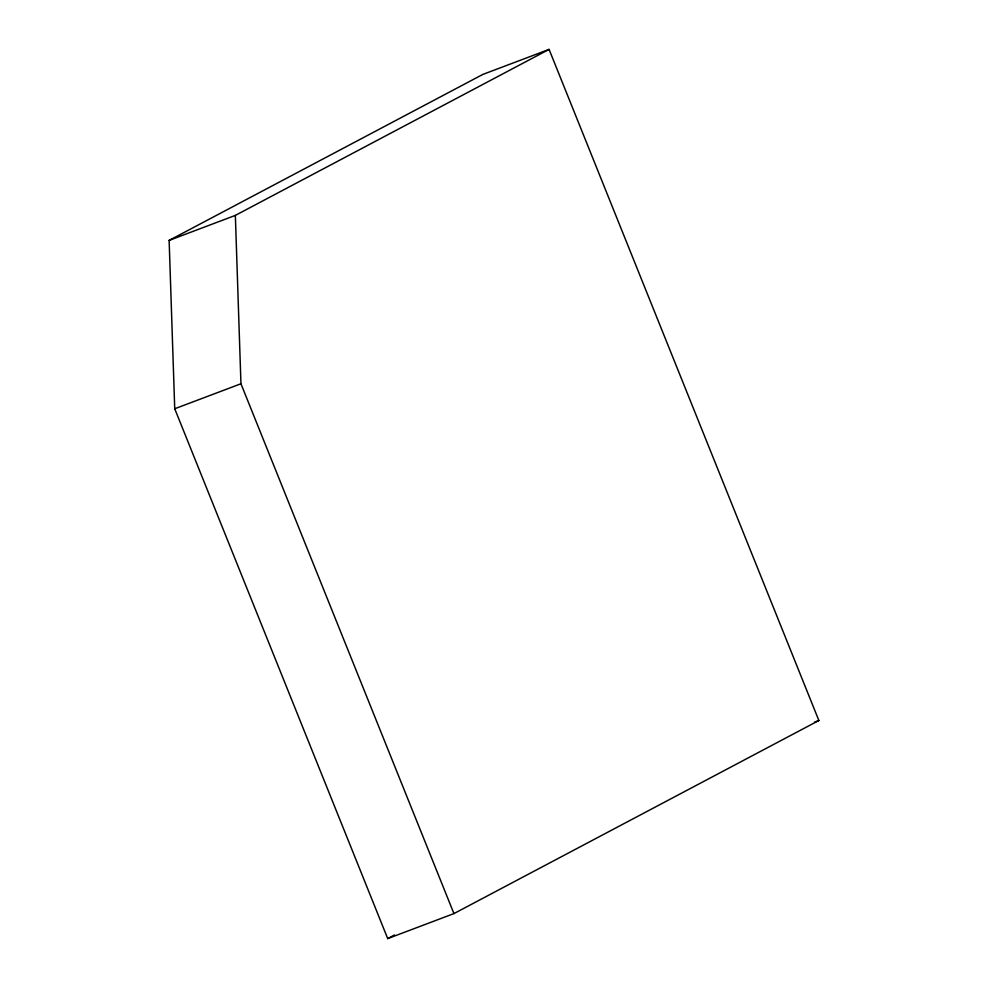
<?xml version="1.0" encoding="UTF-8"?>
<svg xmlns="http://www.w3.org/2000/svg" width="988" height="988" viewBox="0 0 988 988"><rect width="100%" height="100%" fill="white"/><g stroke="black" fill="none" stroke-linecap="round" stroke-linejoin="round"><path stroke-width="1.48" d="M169.133 240.393L482.86 74.409L549.081 49.4L818.867 720.511L453.937 913.591L387.716 938.6L174.728 408.76L169.133 240.393L235.354 215.396L549.081 49.4M387.716 938.6L394.533 934.994M174.728 408.76L240.949 383.764L235.354 215.396M814.544 722.142L818.867 720.511M240.949 383.764L453.937 913.591"/></g></svg>
